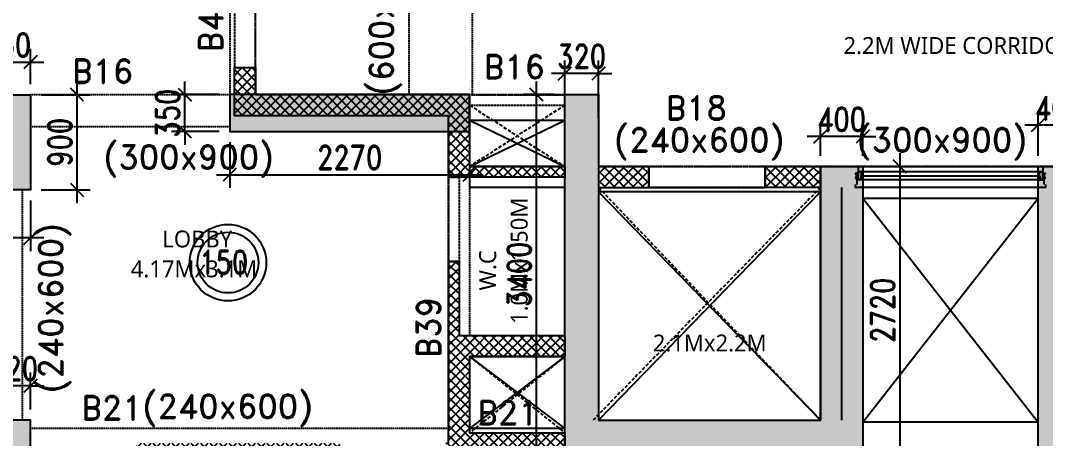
# Model space of a CAD drawing. Header units: millimetres. Extents: x 2061841 to 105821645, y -77612 to 48520811.
# Drawn here: x 105528597 to 105538296, y 48429012 to 48432969 of the extents above; entities that cross this region are included whole.
import ezdxf

# ---------------------------------------------------------------- set-up
doc = ezdxf.new("R2010")
doc.units = ezdxf.units.MM
doc.header["$LTSCALE"] = 10
doc.header["$MEASUREMENT"] = 0
doc.linetypes.add('$0$HIDDEN', pattern=[0.375, 0.25, -0.125])
doc.linetypes.add('HIDDEN2', pattern=[4.7625, 3.175, -1.5875])
for name, color, linetype in [('A-ANNO-LABL', 140, 'Continuous'), ('A-ELEV-HIDN', 54, 'HIDDEN2'), ('A-GLAZ-FRAM', 74, 'Continuous'), ('A-WALL', 3, 'Continuous'), ('A-WALL-CILL', 140, 'Continuous'), ('A-WALL-FNSH', 8, 'Continuous'), ('A-WALL-PATT', 54, 'Continuous'), ('AS-COLS', 2, 'Continuous'), ('S-BEAM', 4, 'Continuous'), ('S-BEAMNO.', 4, 'Continuous'), ('S-CUTOUT', 6, 'Continuous'), ('S-OPENING', 6, 'Continuous'), ('S-slab thk.', 2, 'Continuous')]:
    doc.layers.add(name, color=color, linetype=linetype)
doc.layers.add('S-STRCOL HATCH', color=33, linetype='Continuous', lineweight=9)
doc.styles.add('200', font='romand.shx', dxfattribs={"width": 0.8, "height": 225})
doc.styles.add('Lucida SU', font='l_10646.ttf')
doc.styles.add('RD', font='romand.shx', dxfattribs={"width": 0.9, "height": 225})
doc.dimstyles.new('GR1', dxfattribs={"dimtxt": 225, "dimasz": 125, "dimexe": 125, "dimexo": 100, "dimgap": 50, "dimtad": 1, "dimdec": 0, "dimzin": 3, "dimdsep": 46, "dimtxsty": '200', "dimblk1": 'OBLIQUE', "dimblk2": 'OBLIQUE', "dimsah": 1, "dimcen": 0.0625, "dimdle": 125, "dimclrd": 3, "dimclre": 3, "dimclrt": 2, "dimadec": 0, "dimazin": 0, "dimtfac": 1, "dimtdec": 0, "dimtix": 1, "dimtmove": 0, "dimatfit": 3, "dimfxl": 1, "dimtolj": 1, "dimtzin": 0, "dimarcsym": 0})
pattern_1 = [(135, (101752359.23, 47916918.74), (-44.9012806, -44.9012806), []), (225, (101752359.23, 47916918.74), (44.9012806, -44.9012806), [])]

# ---------------------------------------------------------------- blocks, each defined once
blk = doc.blocks.new('Win clip')
for points in [[(14, 1.1), (14, 9), (17.6, 9), (17.6, 7.8), (18.8, 7.8), (18.8, 9), (20, 9), (20, 10.2), (0, 10.2), (0, 0), (3.4, 0), (3.4, -1.2), (2, -1.2), (2, -2.4), (4.6, -2.4), (4.6, 0), (16.8, 0), (16.8, -1.2), (15.4, -1.2), (15.4, -2.4), (18, -2.4), (18, 1.1)], [(1.2, 9), (12.7, 9), (12.7, 1.1), (1.2, 1.1)]]:
    blk.add_lwpolyline(points, close=True)
at = {"layer": 'Defpoints'}
blk.add_line((28, 2.7), (22, 2.7), dxfattribs=at)
blk = doc.blocks.new('*U685')
for p, q in [((70.2, 100), (1739.2, 100)), ((60, 25), (1739.2, 25)), ((70.4, 65.3), (1739.4, 65.3))]:
    blk.add_line(p, q)
at = {"color": 251}
for p, q in [((0, 87.5), (25, 87.5)), ((25, 87.5), (0, 37.5)), ((0, 87.5), (25, 37.5)), ((25, 37.5), (0, 37.5)), ((1799.2, 87.5), (1774.2, 87.5)), ((1774.2, 87.5), (1799.2, 37.5)), ((1799.2, 87.5), (1774.2, 37.5)), ((1774.2, 37.5), (1799.2, 37.5))]:
    blk.add_line(p, q, dxfattribs=at)
for points in [[(62.5, 70), (62.5, 66.5), (55, 66.5), (55, 85.2), (58.8, 85.2), (58.8, 83.6), (60, 83.6), (60, 88.3), (58.8, 88.3), (58.8, 86.6), (55, 86.6), (55, 98.7), (58.8, 98.7), (58.8, 97), (60, 97), (60, 100), (25, 100), (25, 25), (60, 25), (60, 65.3), (70, 65.3), (70, 70)], [(1736.7, 70), (1736.7, 66.5), (1744.2, 66.5), (1744.2, 85.2), (1740.4, 85.2), (1740.4, 83.6), (1739.2, 83.6), (1739.2, 88.3), (1740.4, 88.3), (1740.4, 86.6), (1744.2, 86.6), (1744.2, 98.7), (1740.4, 98.7), (1740.4, 97), (1739.2, 97), (1739.2, 100), (1774.2, 100), (1774.2, 25), (1739.2, 25), (1739.2, 65.3), (1729.2, 65.3), (1729.2, 70)], [(69, 69), (67.8, 69), (67.8, 70), (70, 70), (67.8, 70), (67.8, 69), (69, 69), (69, 66.5), (63.5, 66.5), (63.5, 69)], [(1730.2, 69), (1731.4, 69), (1731.4, 70), (1729.2, 70), (1731.4, 70), (1731.4, 69), (1730.2, 69), (1730.2, 66.5), (1735.7, 66.5), (1735.7, 69)]]:
    blk.add_lwpolyline(points)
for points in [[(58.8, 26.2), (26.2, 26.2), (26.2, 98.8), (53.8, 98.8), (53.8, 65.3), (58.8, 65.3)], [(1740.4, 26.2), (1773, 26.2), (1773, 98.8), (1745.4, 98.8), (1745.4, 65.3), (1740.4, 65.3)], [(64.7, 80), (64.7, 79), (63.5, 79), (64.7, 79), (64.7, 80), (62.5, 80)], [(1734.5, 80), (1734.5, 79), (1735.7, 79), (1734.5, 79), (1734.5, 80), (1736.7, 80)]]:
    blk.add_lwpolyline(points, close=True)
at = {"layer": 'A-WALL-CILL'}
blk.add_line((1774.2, -25), (25, -25), dxfattribs=at)
blk.add_lwpolyline([(0, 145), (0, 175), (1799.2, 175), (1799.2, 145)], dxfattribs=at)
at = {"layer": 'A-WALL-FNSH'}
for p, q in [((14.8, 87.5), (14.8, 145)), ((1784.4, 87.5), (1784.4, 145)), ((25, -25), (25, 35)), ((1774.2, -25), (1774.2, 35))]:
    blk.add_line(p, q, dxfattribs=at)
at = {"rotation": 270}
blk.add_blockref('Win clip', (60, 100), dxfattribs=at)
at = {"xscale": -1, "rotation": 90}
blk.add_blockref('Win clip', (1739.2, 100), dxfattribs=at)
blk = doc.blocks.new('_Oblique')
at = {"color": 0, "linetype": 'ByBlock', "lineweight": -2}
blk.add_line((-0.5, -0.5), (0.5, 0.5), dxfattribs=at)
blk = doc.blocks.new('*D830')
at = {"layer": 'AS-COLS', "color": 3, "lineweight": -2, "transparency": 16777216}
for p, q in [((102765371.4, 48527301.3), (102765371.4, 48527650.9)), ((102765691.4, 48527301.3), (102765691.4, 48527650.9)), ((102765371.4, 48527525.9), (102765246.4, 48527525.9)), ((102765691.4, 48527525.9), (102765371.4, 48527525.9)), ((102765691.4, 48527525.9), (102765816.4, 48527525.9))]:
    blk.add_line(p, q, dxfattribs=at)
at = {"layer": 'Defpoints', "color": 0, "transparency": 16777216}
for p in [(102765371.4, 48527525.9), (102765371.4, 48527201.3), (102765691.4, 48527201.3)]:
    blk.add_point(p, dxfattribs=at)
at = {"layer": 'AS-COLS', "color": 3, "lineweight": -2, "transparency": 16777216, "xscale": 125, "yscale": 125, "zscale": 125}
blk.add_blockref('_Oblique', (102765371.4, 48527525.9), dxfattribs=at)
at = {"layer": 'AS-COLS', "color": 3, "lineweight": -2, "transparency": 16777216, "xscale": 125, "yscale": 125, "zscale": 125, "rotation": 180}
blk.add_blockref('_Oblique', (102765691.4, 48527525.9), dxfattribs=at)
at = {"layer": 'AS-COLS', "color": 2, "transparency": 16777216, "insert": (102765531.4, 48527688.4), "char_height": 225, "attachment_point": 5, "style": '200'}
blk.add_mtext('\\A1;320', dxfattribs=at)
blk = doc.blocks.new('*D831')
at = {"layer": 'AS-COLS', "color": 3, "lineweight": -2, "transparency": 16777216}
for p, q in [((102766131.4, 48529256.3), (102766131.4, 48530406.3)), ((102765791.4, 48530281.3), (102766256.4, 48530281.3)), ((102765791.4, 48529381.3), (102766256.4, 48529381.3))]:
    blk.add_line(p, q, dxfattribs=at)
at = {"layer": 'Defpoints', "color": 0, "transparency": 16777216}
for p in [(102765691.4, 48530281.3), (102766131.4, 48530281.3), (102765691.4, 48529381.3)]:
    blk.add_point(p, dxfattribs=at)
at = {"layer": 'AS-COLS', "color": 3, "lineweight": -2, "transparency": 16777216, "xscale": 125, "yscale": 125, "zscale": 125}
for p, rotation in [((102766131.4, 48530281.3), 90), ((102766131.4, 48529381.3), 270)]:
    blk.add_blockref('_Oblique', p, dxfattribs=dict(at, rotation=rotation))
at = {"layer": 'AS-COLS', "color": 2, "transparency": 16777216, "insert": (102765968.9, 48529831.3), "char_height": 225, "attachment_point": 5, "rotation": 90, "style": '200'}
blk.add_mtext('\\A1;900', dxfattribs=at)
blk = doc.blocks.new('*D832')
at = {"layer": 'AS-COLS', "color": 3, "lineweight": -2, "transparency": 16777216}
for p, q in [((102765241.4, 48530381.3), (102765241.4, 48530714.8)), ((102765691.4, 48530381.3), (102765691.4, 48530714.8)), ((102765241.4, 48530589.8), (102765116.4, 48530589.8)), ((102765241.4, 48530589.8), (102765691.4, 48530589.8)), ((102765691.4, 48530589.8), (102765816.4, 48530589.8))]:
    blk.add_line(p, q, dxfattribs=at)
at = {"layer": 'Defpoints', "color": 0, "transparency": 16777216}
for p in [(102765691.4, 48530589.8), (102765241.4, 48530281.3), (102765691.4, 48530281.3)]:
    blk.add_point(p, dxfattribs=at)
at = {"layer": 'AS-COLS', "color": 3, "lineweight": -2, "transparency": 16777216, "xscale": 125, "yscale": 125, "zscale": 125}
blk.add_blockref('_Oblique', (102765241.4, 48530589.8), dxfattribs=at)
at = {"layer": 'AS-COLS', "color": 3, "lineweight": -2, "transparency": 16777216, "xscale": 125, "yscale": 125, "zscale": 125, "rotation": 180}
blk.add_blockref('_Oblique', (102765691.4, 48530589.8), dxfattribs=at)
at = {"layer": 'AS-COLS', "color": 2, "transparency": 16777216, "insert": (102765466.4, 48530752.3), "char_height": 225, "attachment_point": 5, "style": '200'}
blk.add_mtext('\\A1;450', dxfattribs=at)
blk = doc.blocks.new('*D834')
at = {"layer": 'AS-COLS', "color": 3, "lineweight": -2, "transparency": 16777216}
for p, q in [((102764791.4, 48529281.3), (102764791.4, 48528800.3)), ((102765691.4, 48529281.3), (102765691.4, 48528800.3)), ((102765816.4, 48528925.3), (102764666.4, 48528925.3))]:
    blk.add_line(p, q, dxfattribs=at)
at = {"layer": 'Defpoints', "color": 0, "transparency": 16777216}
for p in [(102764791.4, 48529381.3), (102765691.4, 48529381.3), (102764791.4, 48528925.3)]:
    blk.add_point(p, dxfattribs=at)
at = {"layer": 'AS-COLS', "color": 3, "lineweight": -2, "transparency": 16777216, "xscale": 125, "yscale": 125, "zscale": 125, "rotation": 180}
blk.add_blockref('_Oblique', (102764791.4, 48528925.3), dxfattribs=at)
at = {"layer": 'AS-COLS', "color": 3, "lineweight": -2, "transparency": 16777216, "xscale": 125, "yscale": 125, "zscale": 125}
blk.add_blockref('_Oblique', (102765691.4, 48528925.3), dxfattribs=at)
at = {"layer": 'AS-COLS', "color": 2, "transparency": 16777216, "insert": (102765241.4, 48529087.8), "char_height": 225, "attachment_point": 5, "style": '200'}
blk.add_mtext('\\A1;900', dxfattribs=at)
blk = doc.blocks.new('*D836')
at = {"layer": 'AS-COLS', "color": 3, "lineweight": -2, "transparency": 16777216}
for p, q in [((102767576, 48529831.9), (102767576, 48529399.3)), ((102769846.4, 48529831.9), (102769846.4, 48529399.3)), ((102767451, 48529524.3), (102769971.4, 48529524.3))]:
    blk.add_line(p, q, dxfattribs=at)
at = {"layer": 'Defpoints', "color": 0, "transparency": 16777216}
for p in [(102767576, 48529931.9), (102769846.4, 48529931.9), (102769846.4, 48529524.3)]:
    blk.add_point(p, dxfattribs=at)
at = {"layer": 'AS-COLS', "color": 3, "lineweight": -2, "transparency": 16777216, "xscale": 125, "yscale": 125, "zscale": 125, "rotation": 180}
blk.add_blockref('_Oblique', (102767576, 48529524.3), dxfattribs=at)
at = {"layer": 'AS-COLS', "color": 3, "lineweight": -2, "transparency": 16777216, "xscale": 125, "yscale": 125, "zscale": 125}
blk.add_blockref('_Oblique', (102769846.4, 48529524.3), dxfattribs=at)
at = {"layer": 'AS-COLS', "color": 2, "transparency": 16777216, "insert": (102768711.2, 48529686.8), "char_height": 225, "attachment_point": 5, "style": '200'}
blk.add_mtext('\\A1;2270', dxfattribs=at)
blk = doc.blocks.new('*D837')
at = {"layer": 'AS-COLS', "color": 3, "lineweight": -2, "transparency": 16777216}
for p, q in [((102767151.3, 48530281.9), (102767151.3, 48530406.9)), ((102767476, 48530281.9), (102767026.3, 48530281.9)), ((102767151.3, 48529931.9), (102767151.3, 48530281.9)), ((102767476, 48529931.9), (102767026.3, 48529931.9)), ((102767151.3, 48529931.9), (102767151.3, 48529806.9))]:
    blk.add_line(p, q, dxfattribs=at)
at = {"layer": 'Defpoints', "color": 0, "transparency": 16777216}
for p in [(102767151.3, 48530281.9), (102767576, 48530281.9), (102767576, 48529931.9)]:
    blk.add_point(p, dxfattribs=at)
at = {"layer": 'AS-COLS', "color": 3, "lineweight": -2, "transparency": 16777216, "xscale": 125, "yscale": 125, "zscale": 125}
for p, rotation in [((102767151.3, 48530281.9), 270), ((102767151.3, 48529931.9), 90)]:
    blk.add_blockref('_Oblique', p, dxfattribs=dict(at, rotation=rotation))
at = {"layer": 'AS-COLS', "color": 2, "transparency": 16777216, "insert": (102766988.8, 48530106.9), "char_height": 225, "attachment_point": 5, "rotation": 90, "style": '200'}
blk.add_mtext('\\A1;350', dxfattribs=at)
blk = doc.blocks.new('*D838')
at = {"layer": 'AS-COLS', "color": 3, "lineweight": -2, "transparency": 16777216}
for p, q in [((102770478.2, 48526757.3), (102770478.2, 48530406.9)), ((102770646.4, 48530281.9), (102770353.2, 48530281.9)), ((102770646.4, 48526882.3), (102770353.2, 48526882.3))]:
    blk.add_line(p, q, dxfattribs=at)
at = {"layer": 'Defpoints', "color": 0, "transparency": 16777216}
for p in [(102770478.2, 48530281.9), (102770746.4, 48530281.9), (102770746.4, 48526882.3)]:
    blk.add_point(p, dxfattribs=at)
at = {"layer": 'AS-COLS', "color": 3, "lineweight": -2, "transparency": 16777216, "xscale": 125, "yscale": 125, "zscale": 125}
for p, rotation in [((102770478.2, 48530281.9), 90), ((102770478.2, 48526882.3), 270)]:
    blk.add_blockref('_Oblique', p, dxfattribs=dict(at, rotation=rotation))
at = {"layer": 'AS-COLS', "color": 2, "transparency": 16777216, "insert": (102770315.7, 48528582.1), "char_height": 225, "attachment_point": 5, "rotation": 90, "style": '200'}
blk.add_mtext('\\A1;3400', dxfattribs=at)
blk = doc.blocks.new('*D839')
at = {"layer": 'AS-COLS', "color": 3, "lineweight": -2, "transparency": 16777216}
for p, q in [((102770746.4, 48530079.9), (102770746.4, 48530606.9)), ((102771066.4, 48530055.7), (102771066.4, 48530606.9)), ((102770746.4, 48530481.9), (102770621.4, 48530481.9)), ((102771066.4, 48530481.9), (102770746.4, 48530481.9)), ((102771066.4, 48530481.9), (102771191.4, 48530481.9))]:
    blk.add_line(p, q, dxfattribs=at)
at = {"layer": 'Defpoints', "color": 0, "transparency": 16777216}
for p in [(102770746.4, 48530481.9), (102770746.4, 48529979.9), (102771066.4, 48529955.7)]:
    blk.add_point(p, dxfattribs=at)
at = {"layer": 'AS-COLS', "color": 3, "lineweight": -2, "transparency": 16777216, "xscale": 125, "yscale": 125, "zscale": 125}
blk.add_blockref('_Oblique', (102770746.4, 48530481.9), dxfattribs=at)
at = {"layer": 'AS-COLS', "color": 3, "lineweight": -2, "transparency": 16777216, "xscale": 125, "yscale": 125, "zscale": 125, "rotation": 180}
blk.add_blockref('_Oblique', (102771066.4, 48530481.9), dxfattribs=at)
at = {"layer": 'AS-COLS', "color": 2, "transparency": 16777216, "insert": (102770906.4, 48530644.4), "char_height": 225, "attachment_point": 5, "style": '200'}
blk.add_mtext('\\A1;320', dxfattribs=at)
blk = doc.blocks.new('*D840')
at = {"layer": 'AS-COLS', "color": 3, "lineweight": -2, "transparency": 16777216}
for p, q in [((102773166.4, 48529702.1), (102773166.4, 48530010.7)), ((102773566.4, 48529701.6), (102773566.4, 48530010.7)), ((102773166.4, 48529885.7), (102773041.4, 48529885.7)), ((102773566.4, 48529885.7), (102773166.4, 48529885.7)), ((102773566.4, 48529885.7), (102773691.4, 48529885.7))]:
    blk.add_line(p, q, dxfattribs=at)
at = {"layer": 'Defpoints', "color": 0, "transparency": 16777216}
for p in [(102773166.4, 48529885.7), (102773166.4, 48529602.1, 0), (102773566.4, 48529601.6, 0)]:
    blk.add_point(p, dxfattribs=at)
at = {"layer": 'AS-COLS', "color": 3, "lineweight": -2, "transparency": 16777216, "xscale": 125, "yscale": 125, "zscale": 125}
blk.add_blockref('_Oblique', (102773166.4, 48529885.7), dxfattribs=at)
at = {"layer": 'AS-COLS', "color": 3, "lineweight": -2, "transparency": 16777216, "xscale": 125, "yscale": 125, "zscale": 125, "rotation": 180}
blk.add_blockref('_Oblique', (102773566.4, 48529885.7), dxfattribs=at)
at = {"layer": 'AS-COLS', "color": 2, "transparency": 16777216, "insert": (102773366.4, 48530048.2), "char_height": 225, "attachment_point": 5, "style": '200'}
blk.add_mtext('\\A1;400', dxfattribs=at)
blk = doc.blocks.new('*D841')
at = {"layer": 'AS-COLS', "color": 3, "lineweight": -2, "transparency": 16777216}
for p, q in [((102773918.1, 48529726.6), (102773918.1, 48526756.3)), ((102773666.4, 48529601.6), (102774043.1, 48529601.6)), ((102773666.4, 48526881.3), (102774043.1, 48526881.3))]:
    blk.add_line(p, q, dxfattribs=at)
at = {"layer": 'Defpoints', "color": 0, "transparency": 16777216}
for p in [(102773566.4, 48529601.6), (102773566.4, 48526881.3), (102773918.1, 48526881.3)]:
    blk.add_point(p, dxfattribs=at)
at = {"layer": 'AS-COLS', "color": 3, "lineweight": -2, "transparency": 16777216, "xscale": 125, "yscale": 125, "zscale": 125}
for p, rotation in [((102773918.1, 48529601.6), 90), ((102773918.1, 48526881.3), 270)]:
    blk.add_blockref('_Oblique', p, dxfattribs=dict(at, rotation=rotation))
at = {"layer": 'AS-COLS', "color": 2, "transparency": 16777216, "insert": (102773755.6, 48528241.4), "char_height": 225, "attachment_point": 5, "rotation": 90, "style": '200'}
blk.add_mtext('\\A1;2720', dxfattribs=at)
blk = doc.blocks.new('*D842')
at = {"layer": 'AS-COLS', "color": 3, "lineweight": -2, "transparency": 16777216}
for p, q in [((102775225.6, 48529702.1), (102775225.6, 48530119.2)), ((102775625.6, 48529701.6), (102775625.6, 48530119.2)), ((102775225.6, 48529994.2), (102775100.6, 48529994.2)), ((102775625.6, 48529994.2), (102775225.6, 48529994.2)), ((102775625.6, 48529994.2), (102775750.6, 48529994.2))]:
    blk.add_line(p, q, dxfattribs=at)
at = {"layer": 'Defpoints', "color": 0, "transparency": 16777216}
for p in [(102775225.6, 48529994.2), (102775225.6, 48529602.1, 0), (102775625.6, 48529601.6, 0)]:
    blk.add_point(p, dxfattribs=at)
at = {"layer": 'AS-COLS', "color": 3, "lineweight": -2, "transparency": 16777216, "xscale": 125, "yscale": 125, "zscale": 125}
blk.add_blockref('_Oblique', (102775225.6, 48529994.2), dxfattribs=at)
at = {"layer": 'AS-COLS', "color": 3, "lineweight": -2, "transparency": 16777216, "xscale": 125, "yscale": 125, "zscale": 125, "rotation": 180}
blk.add_blockref('_Oblique', (102775625.6, 48529994.2), dxfattribs=at)
at = {"layer": 'AS-COLS', "color": 2, "transparency": 16777216, "insert": (102775425.6, 48530156.7), "char_height": 225, "attachment_point": 5, "style": '200'}
blk.add_mtext('\\A1;400', dxfattribs=at)
blk = doc.blocks.new('TOWER-A TYPICAL FLOOR FRAMING PLAN N')
at = {"layer": 'A-WALL-PATT'}
h = blk.add_hatch(dxfattribs=at)
h.set_pattern_fill('ANSI37', color=8, scale=20, angle=90)
h.set_pattern_definition([(135, (101702366.684, 48122568.903), (-44.9012806, -44.9012806), []), (225, (101702366.684, 48122568.903), (44.9012806, -44.9012806), [])])
h.paths.add_polyline_path([(102768621.4, 48526981.3), (102768621.4, 48523181.3), (102768939.6, 48523181.3), (102768939.6, 48522981.3), (102768521.4, 48522981.3), (102768521.4, 48526881.3), (102766691.4, 48526881.3), (102766691.4, 48526981.3)])
h.paths.add_polyline_path([(102769646.4, 48529501.9), (102770746.4, 48529501.9), (102770746.4, 48529601.9), (102769846.4, 48529601.9), (102769846.4, 48530281.9), (102767820.6, 48530281.9), (102767820.6, 48530537.5), (102767620.6, 48530537.5), (102767620.6, 48530081.9), (102769646.4, 48530081.9)])
h.paths.add_polyline_path([(102769746.4, 48528701.9), (102769646.4, 48528701.9), (102769646.4, 48526981.3), (102769621.4, 48526981.3), (102769621.4, 48526881.3), (102770746.4, 48526881.3), (102770746.4, 48527081.3), (102769846.4, 48527081.3), (102769846.4, 48527801.9), (102770746.4, 48527801.9), (102770746.4, 48528001.9), (102769746.4, 48528001.9)])
h = blk.add_hatch(dxfattribs=at)
h.set_pattern_fill('ANSI37', color=8, scale=20, angle=90)
h.set_pattern_definition(pattern_1)
h.paths.add_polyline_path([(102771066.4, 48529602.8), (102771541.3, 48529602.8), (102771541.3, 48529402.7), (102771066.4, 48529402.7)])
h = blk.add_hatch(dxfattribs=at)
h.set_pattern_fill('ANSI37', color=8, scale=20, angle=90)
h.set_pattern_definition(pattern_1)
h.paths.add_polyline_path([(102772641.3, 48529602.8), (102773166.3, 48529602.8), (102773166.3, 48529402.7), (102772641.3, 48529402.7)])
at = {"layer": 'S-STRCOL HATCH'}
h = blk.add_hatch(color=256, dxfattribs=at)
h.dxf.hatch_style = 1
h.paths.add_polyline_path([(102765241.4, 48529831.3), (102765241.4, 48530281.3), (102765691.4, 48530281.3), (102765691.4, 48529381.3), (102764791.4, 48529381.3), (102764791.4, 48529831.3), (102765241.4, 48529831.3)])
h = blk.add_hatch(color=256, dxfattribs=at)
h.dxf.hatch_style = 1
h.paths.add_polyline_path([(102769846.4, 48530281.9), (102767576, 48530281.9), (102767576, 48529931.9), (102769846.4, 48529931.9), (102769846.4, 48530281.9)])
h = blk.add_hatch(color=256, dxfattribs=at)
h.dxf.hatch_style = 1
edge = h.paths.add_edge_path()
edge.add_line((102773566.4, 48529601.7), (102773566.4, 48526881.1))
edge.add_line((102773566.4, 48526881.3), (102770746.4, 48526882))
edge.add_line((102770746.4, 48526882), (102770746.4, 48530281.9))
edge.add_line((102770746.4, 48530281.9), (102771066.4, 48530281.9))
edge.add_line((102771066.4, 48530281.9), (102771066.4, 48527202))
edge.add_line((102771066.4, 48527202), (102773166.4, 48527202))
edge.add_line((102773166.4, 48527202), (102773166.4, 48529602.6))
edge.add_line((102773166.4, 48529602.6), (102773496.4, 48529602.6))
h = blk.add_hatch(color=256, dxfattribs=at)
h.dxf.hatch_style = 1
h.paths.add_polyline_path([(102775225.6, 48529602.1), (102775625.6, 48529602.3), (102775625.6, 48527202), (102777725.6, 48527202), (102777725.6, 48530282), (102778045.6, 48530282), (102778045.6, 48526882), (102775225.6, 48526881.3)])
h = blk.add_hatch(color=256, dxfattribs=at)
h.dxf.hatch_style = 1
h.paths.add_polyline_path([(102765371.4, 48525607), (102765691.4, 48525607), (102765691.4, 48527201.3), (102765371.4, 48527201.3)])
at = {"layer": 'A-ELEV-HIDN', "ltscale": 0.3}
for p, q in [((102769846.4, 48530281.9), (102770746.4, 48530281.9)), ((102769846.4, 48530181.9), (102770746.4, 48530181.9))]:
    blk.add_line(p, q, dxfattribs=at)
at = {"layer": 'A-ELEV-HIDN'}
for p, q in [((102769846.4, 48530181.9), (102770746.4, 48529601.9)), ((102770746.4, 48530181.9), (102769846.4, 48529601.9)), ((102769846.4, 48527801.9), (102770746.4, 48527081.3)), ((102770746.4, 48527801.9), (102769846.4, 48527081.3))]:
    blk.add_line(p, q, dxfattribs=at)
at = {"layer": 'A-ELEV-HIDN', "ltscale": 0.3, "elevation": 0}
for points in [[(102767820.6, 48531737.5), (102767620.6, 48531737.5), (102767620.6, 48530537.5), (102767820.6, 48530537.5)], [(102771541.4, 48529602.8), (102772641.4, 48529602.8), (102772641.4, 48529402.7), (102771541.4, 48529402.7)]]:
    blk.add_lwpolyline(points, close=True, dxfattribs=at)
at = {"layer": 'A-ELEV-HIDN', "ltscale": 0.3}
blk.add_lwpolyline([(102769646.4, 48529501.9), (102769746.4, 48529501.9), (102769746.4, 48528701.9), (102769646.4, 48528701.9)], close=True, dxfattribs=at)
at = {"layer": 'A-ELEV-HIDN'}
for points in [[(102773166.4, 48529402.8), (102771016.4, 48527202.8)], [(102771066.4, 48529402.7), (102773166.4, 48527201.9)]]:
    blk.add_lwpolyline(points, dxfattribs=at)
at = {"layer": 'A-WALL', "color": 8}
for p, q in [((102771066.4, 48529602.8, 0), (102771541.4, 48529602.8, 0)), ((102771066.4, 48529601.9, 0), (102771066.4, 48529401.9, 0)), ((102771541.4, 48529602.8, 0), (102771541.4, 48529402.8, 0)), ((102772641.4, 48529402.8), (102772641.4, 48529602.8)), ((102772641.4, 48529602.8), (102773166.4, 48529602.8)), ((102773166.4, 48529601.3, 0), (102773166.4, 48527201.8, 0)), ((102771066.4, 48529402.7, 0), (102772641.4, 48529402.7)), ((102773166.4, 48529402.8), (102772641.4, 48529402.8)), ((102773366.4, 48529401.9, 0), (102773366.4, 48527201.8, 0)), ((102769646.4, 48528701.9), (102769746.4, 48528701.9))]:
    blk.add_line(p, q, dxfattribs=at)
blk.add_lwpolyline([(102769646.4, 48529501.9), (102769646.4, 48530081.9), (102767620.6, 48530081.9), (102767620.6, 48530537.5), (102767820.6, 48530537.5), (102767820.6, 48530281.9), (102769846.4, 48530281.9), (102769846.4, 48529601.9), (102770746.4, 48529601.9), (102770746.4, 48529501.9)], close=True, dxfattribs=at)
for points in [[(102769621.4, 48526981.3), (102769646.4, 48526981.3), (102769646.4, 48528701.9)], [(102769746.4, 48528701.9), (102769746.4, 48528001.9), (102770746.4, 48528001.9), (102770746.4, 48527801.9), (102769846.4, 48527801.9), (102769846.4, 48527081.3), (102770746.4, 48527081.3), (102770746.4, 48526881.3), (102769621.4, 48526881.3)]]:
    blk.add_lwpolyline(points, dxfattribs=at)
at = {"layer": 'AS-COLS', "color": 1}
for points in [[(102765241.4, 48529831.3), (102765241.4, 48530281.3), (102765691.4, 48530281.3), (102765691.4, 48529381.3), (102764791.4, 48529381.3), (102764791.4, 48529831.3)], [(102769846.4, 48530281.9), (102767576, 48530281.9), (102767576, 48529931.9), (102769846.4, 48529931.9)]]:
    blk.add_lwpolyline(points, close=True, dxfattribs=at)
at = {"layer": 'AS-COLS', "color": 1, "elevation": 0}
for points in [[(102773566.4, 48529601.6), (102773566.4, 48526881.3), (102770746.4, 48526881.3), (102770746.4, 48530281.9), (102771066.4, 48530281.9), (102771066.4, 48527201.3), (102773166.4, 48527201.8), (102773166.4, 48529602.1)], [(102775225.6, 48529602.1), (102775625.6, 48529601.6), (102775625.6, 48527201.3), (102777725.6, 48527201.3), (102777725.6, 48530281.3), (102778045.6, 48530281.3), (102778045.6, 48526881.3), (102775225.6, 48526881.3)], [(102765371.4, 48525606.3), (102765691.4, 48525606.3), (102765691.4, 48527201.3), (102765371.4, 48527201.3)]]:
    blk.add_lwpolyline(points, close=True, dxfattribs=at)
at = {"layer": 'S-BEAM', "linetype": '$0$HIDDEN'}
for p, q in [((102767816, 48534691.2, 0), (102767816, 48530281.9, 0)), ((102767576, 48531931.3, 0), (102767576, 48530281.3, 0)), ((102769270.6, 48531781.2), (102769270.6, 48530281.3)), ((102769870.6, 48531781.2), (102769870.6, 48530281.3)), ((102765691.4, 48530282, 0), (102767576, 48530281.9, 0)), ((102769870.6, 48530281.3), (102770746.4, 48530281.3, 0)), ((102765691.4, 48529982, 0), (102767576, 48529981.9, 0)), ((102769646.4, 48529931.9), (102769646.4, 48527121.2)), ((102777725.6, 48529602.1, 0), (102771066.4, 48529602.1, 0)), ((102769846.4, 48529401.9), (102769846.4, 48528001.9)), ((102765611.4, 48529380.9, 0), (102765611.4, 48527201.3, 0)), ((102769646.4, 48527121.3), (102765691.4, 48527121.3))]:
    blk.add_line(p, q, dxfattribs=at)
at = {"layer": 'S-BEAM'}
for p, q in [((102769846.4, 48530041.3), (102770751.1, 48530041.3)), ((102769846.4, 48530041.3), (102769846.4, 48529601.9)), ((102770746.4, 48529601.9), (102769846.4, 48529601.9)), ((102770746.4, 48529401.9), (102769846.4, 48529401.9)), ((102773166.4, 48529362.1, 0), (102771066.4, 48529362.1, 0)), ((102773566.4, 48529302.1, 0), (102775225.6, 48529302.1, 0)), ((102769846.4, 48528001.9), (102770746.4, 48528001.9)), ((102769846.4, 48527801.9), (102770746.4, 48527801.9)), ((102769846.4, 48527801.9), (102769846.4, 48527120.9)), ((102775225.6, 48527180.9, 0), (102773566.4, 48527180.9, 0)), ((102770746.4, 48527121.3), (102769846.4, 48527121.3))]:
    blk.add_line(p, q, dxfattribs=at)
at = {"layer": 'S-CUTOUT'}
for p, q in [((102769846.4, 48530041.3), (102770746.4, 48529601.9)), ((102769846.4, 48529601.9), (102770751.1, 48530041.3)), ((102771066.4, 48529362.1, 0), (102773166.4, 48527201.9)), ((102771066.4, 48527201.3, 0), (102773166.4, 48529362.1)), ((102773566.4, 48527180.9, 0), (102775225.6, 48529302.1, 0)), ((102773566.4, 48529302.1, 0), (102775225.6, 48527180.9, 0)), ((102769846.4, 48527801.9), (102770746.4, 48527121.3)), ((102770746.4, 48527801.9), (102769846.4, 48527120.9))]:
    blk.add_line(p, q, dxfattribs=at)
at = {"layer": 'S-slab thk.'}
for radius in [362.3, 287.3]:
    blk.add_circle((102767559.7, 48528691.9, 0), radius, dxfattribs=at)
at = {"layer": 'A-GLAZ-FRAM', "color": 252, "rotation": 179.9968149912646}
blk.add_blockref('*U685', (102775295.6, 48529576.9), dxfattribs=at)
at = {"layer": 'A-ANNO-LABL', "color": 252, "style": 'Lucida SU'}
for s, p in [('2.2M WIDE CORRIDOR', (102773384.1, 48530667.2)), ('LOBBY', (102766938.5, 48528835.7, 414.8)), ('4.17Mx3.1M', (102766640.2, 48528553, 207.4)), ('2.1Mx2.2M', (102771579.7, 48527850.8, 0))]:
    blk.add_text(s, height=160, dxfattribs=at).set_placement(p)
for s, p in [('1.0Mx1.50M', (102770395.2, 48528110.6, 207.4)), ('W.C', (102770096.8, 48528428, 207.4))]:
    blk.add_text(s, height=160, rotation=90, dxfattribs=at).set_placement(p)
at = {"layer": 'S-BEAMNO.', "color": 2, "style": 'RD'}
for s, rotation, p in [('(600x350)', 90.00028, (102769123.4, 48530278.2)), ('(240x600)', 0.00028, (102771219.9, 48529741.8)), ('(300x900)', 0.00028, (102773515.9, 48529741.8)), ('(300x900)', 0.00028, (102766388.7, 48529579.3, 0)), ('(240x600)', 90.00028, (102765994.2, 48527460.1, 0)), ('(240x600)', 0.00028, (102766757.9, 48527218.9, 0))]:
    blk.add_text(s, height=225, rotation=rotation, dxfattribs=at).set_placement(p)
at = {"layer": 'S-BEAMNO.', "color": 4, "style": 'RD'}
for s, rotation, p in [('B40', 90.00028, (102767509.2, 48530683.7, 0)), ('B16', 0.00028, (102766084.9, 48530391.7, 0)), ('B16', 0.00028, (102769980.6, 48530433.5, 0)), ('B18', 0.00028, (102771701.9, 48530044.1, 0)), ('B39', 90.00028, (102769570.2, 48527788.6, 0)), ('B21', 0.00028, (102766172.8, 48527204.5)), ('B21', 0.00028, (102769921.1, 48527159.4))]:
    blk.add_text(s, height=225, rotation=rotation, dxfattribs=at).set_placement(p)
at = {"layer": 'S-slab thk.', "style": 'RD', "width": 0.8}
blk.add_text('150', height=225, rotation=0.00028, dxfattribs=at).set_placement((102767288.3, 48528583.1, 0))
at = {"layer": 'AS-COLS', "color": 6}
for base, p1, p2, picture, middle in [((102765691.4, 48530589.8), (102765241.4, 48530281.3), (102765691.4, 48530281.3), '*D832', (102765466.4, 48530752.3)), ((102770746.4, 48530481.9), (102771066.4, 48529955.7), (102770746.4, 48529979.9), '*D839', (102770906.4, 48530644.4)), ((102775225.6, 48529994.2), (102775625.6, 48529601.6, 0), (102775225.6, 48529602.1, 0), '*D842', (102775425.6, 48530156.7)), ((102773166.4, 48529885.7), (102773566.4, 48529601.6, 0), (102773166.4, 48529602.1, 0), '*D840', (102773366.4, 48530048.2)), ((102769846.4, 48529524.3), (102767576, 48529931.9), (102769846.4, 48529931.9), '*D836', (102768711.2, 48529686.8)), ((102764791.4, 48528925.3), (102765691.4, 48529381.3), (102764791.4, 48529381.3), '*D834', (102765241.4, 48529087.8)), ((102765371.4, 48527525.9, 0), (102765691.4, 48527201.3, 0), (102765371.4, 48527201.3, 0), '*D830', (102765531.4, 48527688.4, 0))]:
    dim = blk.add_linear_dim(base=base, p1=p1, p2=p2, dimstyle='GR1', dxfattribs=at)
    dim.commit()
    dim.dimension.update_dxf_attribs({"geometry": picture, "text_midpoint": middle})
for base, p1, p2, picture, middle in [((102766131.4, 48530281.3), (102765691.4, 48529381.3), (102765691.4, 48530281.3), '*D831', (102765968.9, 48529831.3)), ((102767151.3, 48530281.9), (102767576, 48529931.9), (102767576, 48530281.9), '*D837', (102766988.8, 48530106.9)), ((102770478.2, 48530281.9, 0), (102770746.4, 48526882.3, 0), (102770746.4, 48530281.9, 0), '*D838', (102770315.7, 48528582.1, 0)), ((102773918.1, 48526881.3, 0), (102773566.4, 48529601.6, 0), (102773566.4, 48526881.3, 0), '*D841', (102773755.6, 48528241.4, 0))]:
    dim = blk.add_linear_dim(base=base, p1=p1, p2=p2, angle=90, dimstyle='GR1', dxfattribs=at)
    dim.commit()
    dim.dimension.update_dxf_attribs({"geometry": picture, "text_midpoint": middle})

msp = doc.modelspace()

# ---------------------------------------------------------------- block references
at = {"layer": 'S-OPENING'}
msp.add_blockref('TOWER-A TYPICAL FLOOR FRAMING PLAN N', (2763000.3, -98014.7), dxfattribs=at)

doc.saveas('drawing.dxf')
